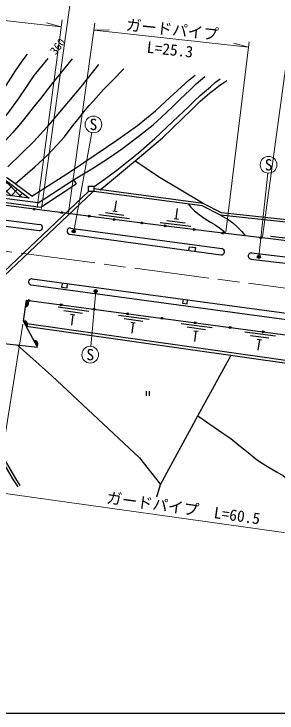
# Model space of a CAD drawing. Units: millimetres at full size, sheet at 1:1000; details may follow other scales. Extents: x 40000 to 680000, y 20000 to 380000.
# Drawn here: x 411993 to 454389, y 205000 to 317810 of the extents above; entities that cross this region are included whole.
import ezdxf
from ezdxf.enums import TextEntityAlignment as Align

# ---------------------------------------------------------------- set-up
doc = ezdxf.new("R2010")
doc.units = ezdxf.units.MM
doc.header["$LTSCALE"] = 1000
doc.linetypes.add('CHAIN', pattern=[18.5, 12, -1.5, 3.5, -1.5])
for name, color, linetype, lineweight in [('M-BGD', 7, 'Continuous', 25), ('M-BGD-HTXT', 7, 'Continuous', 13), ('M-BMK', 2, 'CHAIN', 13), ('M-STR-HTXT', 7, 'Continuous', 13), ('M-STR-STRC', 7, 'Continuous', 25), ('M-TTL-BAND', 7, 'Continuous', 25)]:
    doc.layers.add(name, color=color, linetype=linetype, lineweight=lineweight)
doc.styles.add('ＭＳ ゴシック', font='')
doc.styles.get('ＭＳ ゴシック').set_extended_font_data('MS Gothic')

msp = doc.modelspace()

# ---------------------------------------------------------------- hatches: boundary and pattern name
at = {"layer": 'M-BGD'}
h = msp.add_hatch(dxfattribs=at)
h.set_pattern_fill('USER', color=256, style=0, pattern_type=2)
h.set_pattern_definition([(45, (-0, -0), (-707.1068, 707.1068), []), (135, (-0, -0), (-707.1068, -707.1068), [])])
h.paths.add_polyline_path([(410782, 290858), (394082, 292998), (393799, 290791), (396654, 290428), (410079, 288668), (414426, 288105)])
for points in [[(413867, 270583, 0.82183), (414006, 271564)], [(413536, 268231, -0.82183), (413999, 267355)], [(415204, 265073, -0.82183), (415667, 264197)]]:
    msp.add_hatch(color=256, dxfattribs=at).paths.add_polyline_path(points)
at = {"layer": 'M-STR-STRC'}
for points in [[(421844, 282854, -0.41421), (421744, 282515, -0.41421), (421405, 282615, -1)], [(451676, 278744, -0.41421), (451577, 278405, -0.41421), (451237, 278505, -1)], [(425378, 273205, -0.41421), (425278, 272866, -0.41421), (424939, 272966, -1)]]:
    msp.add_hatch(color=256, dxfattribs=at).paths.add_polyline_path(points)

# ---------------------------------------------------------------- linework, layer by layer
at = {"layer": 'M-BGD'}
for p, q in [((415864, 287313), (421568, 291068)), ((421568, 291068), (422008, 290400)), ((424015, 289175), (401510, 267851)), ((424742, 289175), (402237, 267851)), ((428273, 286003), (428490, 287676)), ((425678, 285432), (430637, 284789)), ((426728, 285750), (429703, 285364)), ((427926, 286048), (428620, 285958)), ((438149, 284751), (438358, 286425)), ((436605, 284489), (439582, 284119)), ((437802, 284794), (438497, 284707)), ((421117, 283258), (445491, 279943)), ((435558, 284166), (440519, 283549)), ((420982, 282267), (445357, 278953)), ((453348, 281972), (458310, 281356)), ((450304, 279255), (477832, 276005)), ((450186, 278262), (477699, 275014)), ((414895, 275073), (473015, 267191)), ((414761, 274082), (472881, 266200)), ((414006, 271564), (413867, 270583)), ((424068, 269814), (419112, 270476)), ((423017, 269500), (420043, 269897)), ((421817, 269206), (421124, 269299)), ((421470, 269253), (421247, 267580)), ((433796, 268515), (428840, 269177)), ((432745, 268201), (429771, 268598)), ((413536, 268231), (413999, 267355)), ((413951, 267446), (473214, 259005)), ((431546, 267907), (430852, 268000)), ((431199, 267954), (430975, 266281)), ((443918, 267163), (438962, 267825)), ((442867, 266850), (439894, 267247)), ((441668, 266556), (440974, 266649)), ((441321, 266602), (441097, 264930)), ((454140, 265799), (449184, 266460)), ((453090, 265485), (450116, 265882)), ((451890, 265191), (451196, 265284)), ((451543, 265237), (451320, 263565)), ((409364, 264754), (415758, 264025)), ((415204, 265073), (415667, 264197)), ((433293, 256948), (433293, 256165)), ((433760, 256948), (433760, 256165))]:
    msp.add_line(p, q, dxfattribs=at)
for points in [[(414096, 311332), (413244, 310187), (412201, 308611), (410684, 306255), (408863, 303604), (407548, 301847), (406781, 301016), (405724, 299913)], [(417429, 310611), (415215, 307889), (413906, 305967), (412685, 304128), (411088, 301981), (409325, 299845), (407530, 298001)], [(421358, 310546), (418116, 306513), (416307, 304236), (415318, 302991), (413334, 300455), (411796, 298668), (410553, 297357), (409587, 296425), (408459, 295351)], [(425635, 309634), (422768, 306041), (420798, 303675), (417261, 299547), (415195, 297248), (413244, 295342), (410995, 293136)], [(305648, 302289), (309890, 302913), (320304, 302538), (337917, 300216), (358844, 297527), (393927, 293017), (410782, 290858), (414426, 288105), (410079, 288668), (396654, 290428), (366551, 294255), (340363, 297783), (329717, 299179), (310057, 301740), (296063, 303483), (281248, 305439), (273236, 306409), (267489, 307025), (262018, 307517), (257319, 307911), (252141, 308289)], [(412156, 290400), (415338, 293141), (417369, 295006), (418964, 296686), (420114, 297983), (421549, 299865), (422535, 301104), (423251, 302033), (424136, 303057), (424810, 303812), (426424, 305607), (427881, 307063), (429712, 308968)], [(415864, 287313), (410001, 288073), (396577, 289833), (366473, 293660), (340283, 297188), (329639, 298585), (309981, 301144), (295987, 302888), (281173, 304844), (273168, 305812), (267431, 306428), (261967, 306919), (257274, 307312)], [(414856, 288390), (421098, 292392), (425219, 295211), (428566, 297468), (431918, 299819), (434809, 302206), (437167, 304409), (438948, 305999), (440254, 307162), (441219, 307930)], [(421568, 291068), (424815, 292955), (427408, 294633), (429483, 296111), (432247, 298192), (434401, 299914), (435773, 301182), (437606, 302893), (438723, 304010), (440406, 305593), (441375, 306516), (442740, 307714)], [(424877, 289930), (426514, 291093), (428549, 292607), (430460, 294125), (432056, 295415), (434703, 297689), (438516, 301299), (440073, 302783), (441077, 303778), (442023, 304665), (442707, 305269), (443649, 306054), (444491, 306795), (445231, 307347)], [(425893, 289443), (427701, 290924), (429983, 292819), (431864, 294398), (435938, 297833), (439063, 300830), (440762, 302518), (441983, 303714), (442742, 304391), (443511, 305043), (444145, 305541), (444942, 306146), (445682, 306660), (446290, 307084)], [(461546, 280503), (453367, 281519), (443896, 282677), (433077, 284022), (409865, 287032), (396443, 288791), (366337, 292619), (340145, 296147), (329503, 297543), (309849, 300103), (295853, 301847), (281041, 303802), (273049, 304769), (267328, 305383), (261876, 305873), (257195, 306265)], [(257229, 306714), (261915, 306321), (267372, 305831), (273100, 305216), (281098, 304249), (295910, 302293), (309905, 300549), (329562, 297990), (340204, 296593), (366395, 293065), (396500, 289238), (409923, 287478), (416312, 286650), (422008, 290400)], [(261166, 303231), (265836, 302850), (270910, 302425), (275029, 302034), (280688, 301412), (286752, 300676), (293654, 299781), (302069, 298679), (310249, 297607), (318812, 296503), (326440, 295489), (334709, 294396), (343449, 293275), (353714, 291932), (362294, 290796), (416159, 283861)], [(414856, 288390), (410962, 291289), (393985, 293464), (358902, 297973), (337976, 300663), (320341, 302987), (309865, 303364), (305757, 302760)], [(261085, 302234), (265753, 301854), (270821, 301429), (274927, 301039), (280573, 300418), (286628, 299683), (293524, 298790), (301939, 297688), (310120, 296615), (318682, 295512), (326309, 294497), (334580, 293404), (343321, 292283), (353584, 290940), (362165, 289805), (416032, 282869)], [(442463, 287237), (435264, 291530), (431495, 294088)], [(475865, 282445), (445420, 285733), (442463, 287237), (424877, 289578)], [(475338, 278816), (478732, 287357), (478114, 286787), (475865, 282445), (475410, 282092), (445305, 285344), (442342, 286850), (424877, 289175)], [(440051, 287155), (440479, 286610), (441116, 286017), (441831, 285436), (442830, 284741), (443655, 284236), (444435, 283780), (445113, 283321), (445656, 282859), (446040, 282415)], [(445305, 285344), (446491, 284618), (447255, 284080), (447978, 283460), (448736, 282693), (449263, 282021)], [(440181, 279656), (440268, 280236), (441235, 280108), (441155, 279524)], [(419788, 274410), (419663, 273698), (420539, 273595), (420634, 274295)], [(415758, 264025), (413536, 268231), (414012, 271611), (473401, 263681), (473274, 261423), (475337, 257413)], [(439236, 271772), (439154, 271138), (439892, 271035), (439978, 271671)], [(413691, 267937), (472850, 259511), (474166, 257680), (475311, 257218)], [(401753, 267141), (402818, 264566), (403425, 262991), (404351, 260631), (405071, 258163), (407921, 250063), (408891, 248035), (409799, 246218), (410575, 244840), (411874, 242641), (412622, 241518)], [(402186, 267141), (403190, 264714), (403797, 263136), (404730, 260760), (405452, 258286), (408291, 250216), (409250, 248211), (410152, 246406), (410922, 245039), (412213, 242853), (412955, 241740)], [(412529, 264393), (418079, 259410), (432199, 246185), (435618, 241854)], [(434996, 239879), (435618, 241854), (441643, 252955), (447020, 262736)], [(441643, 252955), (445660, 250175), (446926, 249281), (448249, 248211), (449731, 247021), (450706, 246235), (451420, 245685), (452593, 244942), (454311, 243925), (455410, 243269), (455786, 243004), (457170, 241908), (459351, 240207), (466934, 234327)]]:
    msp.add_lwpolyline(points, dxfattribs=at)
msp.add_lwpolyline([(423983, 290024), (424877, 290024), (424877, 289175), (423983, 289175)], close=True, dxfattribs=at)
for centre in [(415246, 286334), (419692, 285758), (424114, 285184), (428163, 284659), (432614, 284082), (436352, 283615), (441038, 283033), (445675, 282460), (451805, 281710), (414370, 271556), (419603, 270864), (424904, 270156), (430317, 269434), (435836, 268697), (441185, 267975), (446858, 267225), (452174, 266515)]:
    msp.add_circle(centre, 150, dxfattribs=at)
for centre, radius, start, end in [((416096, 283365), 500, 262.66356, 82.66356), ((421049, 282763), 500, 82.25538, 262.25538), ((445424, 279448), 500, 262.25538, 82.25538), ((450245, 278758), 500, 83.26774, 263.26774), ((414828, 274578), 500, 82.27645, 262.27645), ((413840, 271087), 505, 273.15432, 70.81251), ((413681, 267747), 505, 309.01853, 106.67672), ((415349, 264589), 505, 309.01853, 106.67672)]:
    msp.add_arc(centre, radius, start, end, dxfattribs=at)
at = {"layer": 'M-BGD-HTXT'}
for p, q in [((421625, 282734), (424551, 298663)), ((451457, 278625), (452890, 292131)), ((425158, 273085), (424396, 264174))]:
    msp.add_line(p, q, dxfattribs=at)
for centre in [(424795, 299991), (453032, 293473), (424280, 262829)]:
    msp.add_circle(centre, 1350, dxfattribs=at)
at = {"layer": 'M-BMK'}
msp.add_lwpolyline([(255947, 298650), (264964, 297933), (275754, 296805), (376456, 284050), (477415, 270701)], dxfattribs=at)
at = {"layer": 'M-STR-HTXT'}
for p, q in [((263894, 332634), (419586, 315757)), ((416449, 286439), (421664, 324056)), ((415749, 286577), (419733, 316875)), ((419586, 315757), (417206, 316359)), ((420783, 285753), (425050, 316305)), ((424893, 315182), (427347, 315259)), ((424893, 315182), (449808, 312481)), ((446118, 282603), (449914, 313337)), ((449808, 312481), (447428, 313082)), ((452032, 281827), (456282, 312885)), ((408916, 239653), (413421, 267777)), ((409075, 240641), (469186, 232220))]:
    msp.add_line(p, q, dxfattribs=at)
at = {"layer": 'M-STR-STRC'}
for centre in [(421625, 282734), (451457, 278625), (425158, 273085)]:
    msp.add_circle(centre, 250, dxfattribs=at)
at = {"layer": 'M-TTL-BAND'}
msp.add_line((40000, 205000), (579000, 205000), dxfattribs=at)

# ---------------------------------------------------------------- texts
at = {"layer": 'M-BGD', "style": 'ＭＳ ゴシック'}
msp.add_text('360', height=1320, rotation=51.164, dxfattribs=at).set_placement((419854, 311906), align=Align.BOTTOM_CENTER)
at = {"layer": 'M-BGD-HTXT', "style": 'ＭＳ ゴシック'}
for p in [(424795, 299991), (453032, 293473), (424280, 262829)]:
    msp.add_text('S', height=1833, dxfattribs=at).set_placement(p, align=Align.MIDDLE_CENTER)
at = {"layer": 'M-STR-HTXT', "style": 'ＭＳ ゴシック'}
for s, rotation, p in [('ガードパイプ', 353.813, (437339, 313847)), ('L=25.3', 353.813, (436989, 310617)), ('ガードパイプ\u3000L=60.5', 352.025, (439087, 236618))]:
    msp.add_text(s, height=1833, rotation=rotation, dxfattribs=at).set_placement(p, align=Align.BOTTOM_CENTER)

doc.saveas('drawing.dxf')
